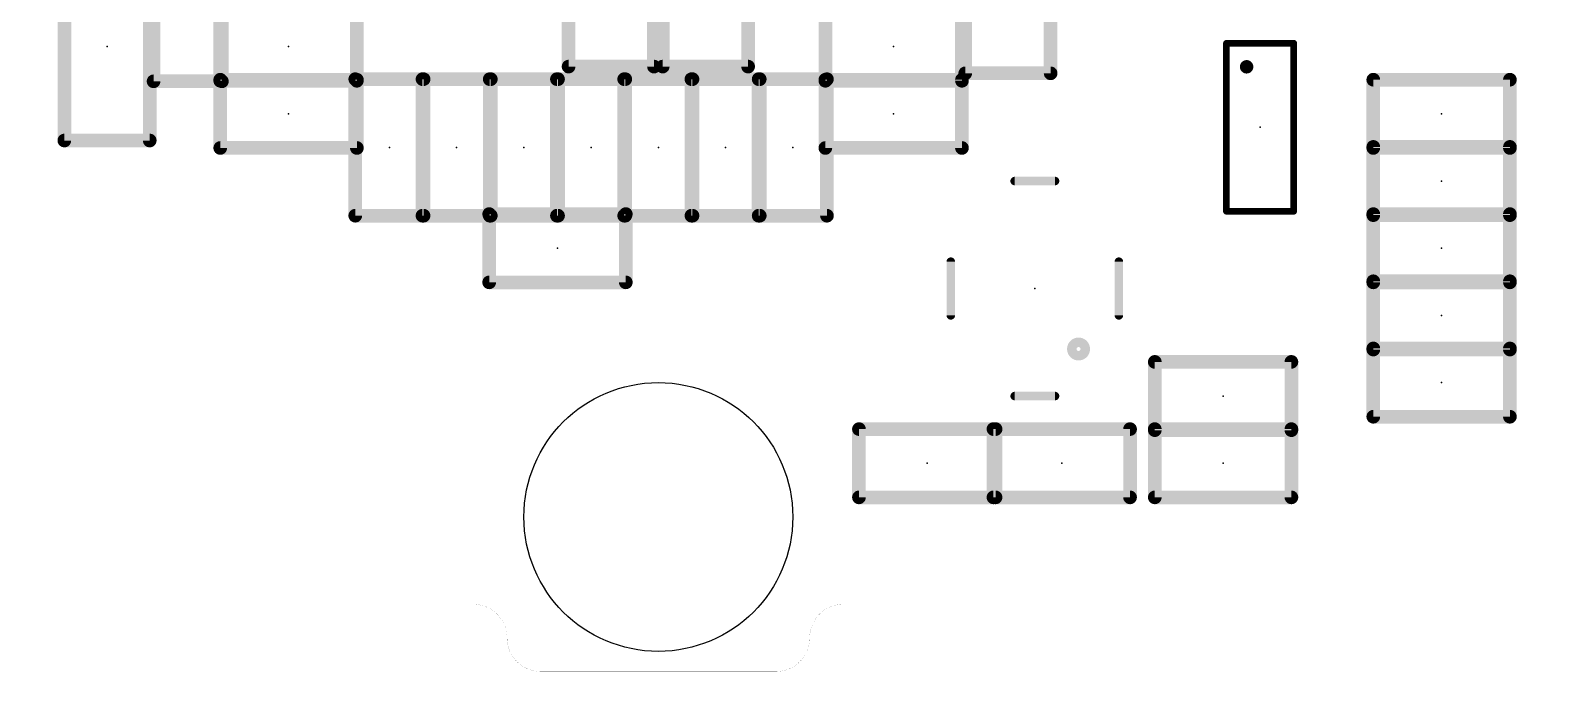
# Model space of a CAD drawing. Extents: x 0 to 169, y 0 to 191.
# Drawn here: x 132.11 to 154.76, y 159.9 to 169.44 of the extents above; entities that cross this region are included whole.
import ezdxf

# ---------------------------------------------------------------- set-up
doc = ezdxf.new("R2010")
doc.units = 0
for name, color, linetype in [('20', 7, 'CONTINUOUS'), ('21', 253, 'CONTINUOUS'), ('23', 7, 'CONTINUOUS')]:
    doc.layers.add(name, color=color, linetype=linetype)

msp = doc.modelspace()

# ---------------------------------------------------------------- linework, layer by layer
at = {"layer": '20', "const_width": 0.001}
for points in [[(138.7, 160.9), (124.7, 160.9)], [(144.2, 160.9), (162.1, 160.9)], [(139.7, 159.9), (143.2, 159.9)]]:
    msp.add_lwpolyline(points, dxfattribs=at)
at = {"layer": '20'}
for points, const_width in [([(139.2, 160.4, 0.4142), (138.7, 160.9)], 0.001), ([(138.7, 160.9002, 1), (138.7, 160.8998)], 0.0005), ([(138.7, 160.8998, 1), (138.7, 160.9002)], 0.0005), ([(144.2, 160.9, 0.4142), (143.7, 160.4)], 0.001), ([(144.2, 160.9002, 1), (144.2, 160.8998)], 0.0005), ([(144.2, 160.8998, 1), (144.2, 160.9002)], 0.0005), ([(139.2, 160.4, 0.4142), (139.7, 159.9)], 0.001), ([(139.2003, 160.4, 1), (139.1998, 160.4)], 0.0005), ([(139.1998, 160.4, 1), (139.2003, 160.4)], 0.0005), ([(143.2, 159.9, 0.4142), (143.7, 160.4)], 0.001), ([(143.7003, 160.4, 1), (143.6998, 160.4)], 0.0005), ([(143.6998, 160.4, 1), (143.7003, 160.4)], 0.0005), ([(139.7, 159.9002, 1), (139.7, 159.8998)], 0.0005), ([(139.7, 159.8998, 1), (139.7, 159.9002)], 0.0005), ([(143.2, 159.9002, 1), (143.2, 159.8998)], 0.0005), ([(143.2, 159.8998, 1), (143.2, 159.9002)], 0.0005)]:
    msp.add_lwpolyline(points, format="xyb", dxfattribs=dict(at, const_width=const_width))
msp.add_circle((141.45, 162.2), 2, dxfattribs=at)
at = {"layer": '21'}
for points, const_width in [([(140.115, 168.903), (140.115, 171.697)], 0.2032), ([(141.385, 171.697), (141.385, 168.903)], 0.2032), ([(141.515, 168.903), (141.515, 171.697)], 0.2032), ([(142.785, 171.697), (142.785, 168.903)], 0.2032), ([(146.015, 168.803), (146.015, 171.597)], 0.2032), ([(147.285, 171.597), (147.285, 168.803)], 0.2032), ([(133.942, 168.684), (133.942, 170.716)], 0.2032), ([(134.958, 170.716), (134.958, 168.684)], 0.2032), ([(132.615, 167.803), (132.615, 170.597)], 0.2032), ([(133.885, 170.597), (133.885, 167.803)], 0.2032), ([(134.934, 168.692), (134.934, 169.708)], 0.2032), ([(136.966, 169.708), (136.966, 168.692)], 0.2032), ([(143.934, 168.692), (143.934, 169.708)], 0.2032), ([(145.966, 169.708), (145.966, 168.692)], 0.2032), ([(149.9, 166.75), (149.9, 169.25)], 0.1), ([(149.9, 169.25), (150.9, 169.25)], 0.1), ([(150.9, 169.25), (150.9, 166.75)], 0.1), ([(141.385, 168.903), (140.115, 168.903)], 0.2032), ([(142.785, 168.903), (141.515, 168.903)], 0.2032), ([(134.958, 168.684), (133.942, 168.684)], 0.2032), ([(134.934, 168.708), (136.966, 168.708)], 0.2032), ([(134.934, 167.692), (134.934, 168.708)], 0.2032), ([(136.966, 168.692), (134.934, 168.692)], 0.2032), ([(136.942, 166.684), (136.942, 168.716)], 0.2032), ([(136.942, 168.716), (137.958, 168.716)], 0.2032), ([(136.966, 168.708), (136.966, 167.692)], 0.2032), ([(137.942, 166.684), (137.942, 168.716)], 0.2032), ([(137.942, 168.716), (138.958, 168.716)], 0.2032), ([(137.958, 168.716), (137.958, 166.684)], 0.2032), ([(138.942, 166.684), (138.942, 168.716)], 0.2032), ([(138.942, 168.716), (139.958, 168.716)], 0.2032), ([(138.958, 168.716), (138.958, 166.684)], 0.2032), ([(139.942, 166.684), (139.942, 168.716)], 0.2032), ([(139.942, 168.716), (140.958, 168.716)], 0.2032), ([(139.958, 168.716), (139.958, 166.684)], 0.2032), ([(140.942, 166.684), (140.942, 168.716)], 0.2032), ([(140.942, 168.716), (141.958, 168.716)], 0.2032), ([(140.958, 168.716), (140.958, 166.684)], 0.2032), ([(141.942, 166.684), (141.942, 168.716)], 0.2032), ([(141.942, 168.716), (142.958, 168.716)], 0.2032), ([(141.958, 168.716), (141.958, 166.684)], 0.2032), ([(142.942, 166.684), (142.942, 168.716)], 0.2032), ([(142.942, 168.716), (143.958, 168.716)], 0.2032), ([(142.958, 168.716), (142.958, 166.684)], 0.2032), ([(143.934, 168.708), (145.966, 168.708)], 0.2032), ([(143.934, 167.692), (143.934, 168.708)], 0.2032), ([(145.966, 168.692), (143.934, 168.692)], 0.2032), ([(143.958, 168.716), (143.958, 166.684)], 0.2032), ([(145.966, 168.708), (145.966, 167.692)], 0.2032), ([(147.285, 168.803), (146.015, 168.803)], 0.2032), ([(152.084, 167.692), (152.084, 168.708)], 0.2032), ([(152.084, 168.708), (154.116, 168.708)], 0.2032), ([(154.116, 168.708), (154.116, 167.692)], 0.2032), ([(133.885, 167.803), (132.615, 167.803)], 0.2032), ([(136.966, 167.692), (134.934, 167.692)], 0.2032), ([(145.966, 167.692), (143.934, 167.692)], 0.2032), ([(152.084, 167.708), (154.116, 167.708)], 0.2032), ([(152.084, 166.692), (152.084, 167.708)], 0.2032), ([(154.116, 167.692), (152.084, 167.692)], 0.2032), ([(154.116, 167.708), (154.116, 166.692)], 0.2032), ([(147.35, 167.2), (146.75, 167.2)], 0.127), ([(137.958, 166.684), (136.942, 166.684)], 0.2032), ([(138.958, 166.684), (137.942, 166.684)], 0.2032), ([(138.934, 165.692), (138.934, 166.708)], 0.2032), ([(138.934, 166.708), (140.966, 166.708)], 0.2032), ([(139.958, 166.684), (138.942, 166.684)], 0.2032), ([(140.958, 166.684), (139.942, 166.684)], 0.2032), ([(141.958, 166.684), (140.942, 166.684)], 0.2032), ([(140.966, 166.708), (140.966, 165.692)], 0.2032), ([(142.958, 166.684), (141.942, 166.684)], 0.2032), ([(143.958, 166.684), (142.942, 166.684)], 0.2032), ([(150.9, 166.75), (149.9, 166.75)], 0.1), ([(152.084, 165.692), (152.084, 166.708)], 0.2032), ([(152.084, 166.708), (154.116, 166.708)], 0.2032), ([(154.116, 166.692), (152.084, 166.692)], 0.2032), ([(154.116, 166.708), (154.116, 165.692)], 0.2032), ([(145.8, 166), (145.8, 165.2)], 0.127), ([(148.3, 165.2), (148.3, 166)], 0.127), ([(140.966, 165.692), (138.934, 165.692)], 0.2032), ([(152.084, 164.692), (152.084, 165.708)], 0.2032), ([(152.084, 165.708), (154.116, 165.708)], 0.2032), ([(154.116, 165.692), (152.084, 165.692)], 0.2032), ([(154.116, 165.708), (154.116, 164.692)], 0.2032), ([(152.084, 163.692), (152.084, 164.708)], 0.2032), ([(152.084, 164.708), (154.116, 164.708)], 0.2032), ([(154.116, 164.692), (152.084, 164.692)], 0.2032), ([(154.116, 164.708), (154.116, 163.692)], 0.2032), ([(148.834, 163.492), (148.834, 164.508)], 0.2032), ([(148.834, 164.508), (150.866, 164.508)], 0.2032), ([(150.866, 164.508), (150.866, 163.492)], 0.2032), ([(146.75, 164), (147.35, 164)], 0.127), ([(154.116, 163.692), (152.084, 163.692)], 0.2032), ([(144.434, 162.492), (144.434, 163.508)], 0.2032), ([(144.434, 163.508), (146.466, 163.508)], 0.2032), ([(146.434, 162.492), (146.434, 163.508)], 0.2032), ([(146.434, 163.508), (148.466, 163.508)], 0.2032), ([(146.466, 163.508), (146.466, 162.492)], 0.2032), ([(148.466, 163.508), (148.466, 162.492)], 0.2032), ([(148.834, 163.508), (150.866, 163.508)], 0.2032), ([(148.834, 162.492), (148.834, 163.508)], 0.2032), ([(150.866, 163.492), (148.834, 163.492)], 0.2032), ([(150.866, 163.508), (150.866, 162.492)], 0.2032), ([(146.466, 162.492), (144.434, 162.492)], 0.2032), ([(148.466, 162.492), (146.434, 162.492)], 0.2032), ([(150.866, 162.492), (148.834, 162.492)], 0.2032)]:
    msp.add_lwpolyline(points, dxfattribs=dict(at, const_width=const_width))
for points, const_width in [([(149.925, 169.25, 1), (149.875, 169.25)], 0.05), ([(149.9, 169.275, 1), (149.9, 169.225)], 0.05), ([(150.925, 169.25, 1), (150.875, 169.25)], 0.05), ([(150.9, 169.225, 1), (150.9, 169.275)], 0.05), ([(140.115, 168.9538, 1), (140.115, 168.8522)], 0.1016), ([(141.385, 168.8522, 1), (141.385, 168.9538)], 0.1016), ([(141.515, 168.9538, 1), (141.515, 168.8522)], 0.1016), ([(142.785, 168.8522, 1), (142.785, 168.9538)], 0.1016), ([(150.2, 168.85, 1), (150.2, 168.95, 1), (150.2, 168.85)], 0.1), ([(133.942, 168.7348, 1), (133.942, 168.6332)], 0.1016), ([(134.934, 168.7588, 1), (134.934, 168.6572)], 0.1016), ([(134.9848, 168.708, 1), (134.8832, 168.708)], 0.1016), ([(134.934, 168.7428, 1), (134.934, 168.6412)], 0.1016), ([(134.958, 168.6332, 1), (134.958, 168.7348)], 0.1016), ([(136.9928, 168.716, 1), (136.8912, 168.716)], 0.1016), ([(136.942, 168.7668, 1), (136.942, 168.6652)], 0.1016), ([(137.0168, 168.708, 1), (136.9152, 168.708)], 0.1016), ([(136.966, 168.6572, 1), (136.966, 168.7588)], 0.1016), ([(136.966, 168.6412, 1), (136.966, 168.7428)], 0.1016), ([(137.9928, 168.716, 1), (137.8912, 168.716)], 0.1016), ([(137.942, 168.7668, 1), (137.942, 168.6652)], 0.1016), ([(138.0088, 168.716, 1), (137.9072, 168.716)], 0.1016), ([(137.958, 168.6652, 1), (137.958, 168.7668)], 0.1016), ([(138.9928, 168.716, 1), (138.8912, 168.716)], 0.1016), ([(138.942, 168.7668, 1), (138.942, 168.6652)], 0.1016), ([(139.0088, 168.716, 1), (138.9072, 168.716)], 0.1016), ([(138.958, 168.6652, 1), (138.958, 168.7668)], 0.1016), ([(139.9928, 168.716, 1), (139.8912, 168.716)], 0.1016), ([(139.942, 168.7668, 1), (139.942, 168.6652)], 0.1016), ([(140.0088, 168.716, 1), (139.9072, 168.716)], 0.1016), ([(139.958, 168.6652, 1), (139.958, 168.7668)], 0.1016), ([(140.0642, 168.903, 1), (140.1658, 168.903)], 0.1016), ([(140.9928, 168.716, 1), (140.8912, 168.716)], 0.1016), ([(140.942, 168.7668, 1), (140.942, 168.6652)], 0.1016), ([(141.0088, 168.716, 1), (140.9072, 168.716)], 0.1016), ([(140.958, 168.6652, 1), (140.958, 168.7668)], 0.1016), ([(141.3342, 168.903, 1), (141.4358, 168.903)], 0.1016), ([(141.4642, 168.903, 1), (141.5658, 168.903)], 0.1016), ([(141.9928, 168.716, 1), (141.8912, 168.716)], 0.1016), ([(141.942, 168.7668, 1), (141.942, 168.6652)], 0.1016), ([(142.0088, 168.716, 1), (141.9072, 168.716)], 0.1016), ([(141.958, 168.6652, 1), (141.958, 168.7668)], 0.1016), ([(142.7342, 168.903, 1), (142.8358, 168.903)], 0.1016), ([(142.9928, 168.716, 1), (142.8912, 168.716)], 0.1016), ([(142.942, 168.7668, 1), (142.942, 168.6652)], 0.1016), ([(143.0088, 168.716, 1), (142.9072, 168.716)], 0.1016), ([(142.958, 168.6652, 1), (142.958, 168.7668)], 0.1016), ([(143.934, 168.7588, 1), (143.934, 168.6572)], 0.1016), ([(143.9848, 168.708, 1), (143.8832, 168.708)], 0.1016), ([(143.934, 168.7428, 1), (143.934, 168.6412)], 0.1016), ([(144.0088, 168.716, 1), (143.9072, 168.716)], 0.1016), ([(143.958, 168.6652, 1), (143.958, 168.7668)], 0.1016), ([(146.0168, 168.708, 1), (145.9152, 168.708)], 0.1016), ([(146.015, 168.8538, 1), (146.015, 168.7522)], 0.1016), ([(145.9642, 168.803, 1), (146.0658, 168.803)], 0.1016), ([(145.966, 168.6572, 1), (145.966, 168.7588)], 0.1016), ([(145.966, 168.6412, 1), (145.966, 168.7428)], 0.1016), ([(147.2342, 168.803, 1), (147.3358, 168.803)], 0.1016), ([(147.285, 168.7522, 1), (147.285, 168.8538)], 0.1016), ([(152.1348, 168.708, 1), (152.0332, 168.708)], 0.1016), ([(152.084, 168.7588, 1), (152.084, 168.6572)], 0.1016), ([(154.1668, 168.708, 1), (154.0652, 168.708)], 0.1016), ([(154.116, 168.6572, 1), (154.116, 168.7588)], 0.1016), ([(133.8912, 168.684, 1), (133.9928, 168.684)], 0.1016), ([(134.8832, 168.692, 1), (134.9848, 168.692)], 0.1016), ([(134.9072, 168.684, 1), (135.0088, 168.684)], 0.1016), ([(136.9152, 168.692, 1), (137.0168, 168.692)], 0.1016), ([(143.8832, 168.692, 1), (143.9848, 168.692)], 0.1016), ([(145.9152, 168.692, 1), (146.0168, 168.692)], 0.1016), ([(132.615, 167.8538, 1), (132.615, 167.7522)], 0.1016), ([(133.885, 167.7522, 1), (133.885, 167.8538)], 0.1016), ([(132.5642, 167.803, 1), (132.6658, 167.803)], 0.1016), ([(133.8342, 167.803, 1), (133.9358, 167.803)], 0.1016), ([(134.934, 167.7428, 1), (134.934, 167.6412)], 0.1016), ([(134.8832, 167.692, 1), (134.9848, 167.692)], 0.1016), ([(136.9152, 167.692, 1), (137.0168, 167.692)], 0.1016), ([(136.966, 167.6412, 1), (136.966, 167.7428)], 0.1016), ([(143.934, 167.7428, 1), (143.934, 167.6412)], 0.1016), ([(143.8832, 167.692, 1), (143.9848, 167.692)], 0.1016), ([(145.9152, 167.692, 1), (146.0168, 167.692)], 0.1016), ([(145.966, 167.6412, 1), (145.966, 167.7428)], 0.1016), ([(152.084, 167.7588, 1), (152.084, 167.6572)], 0.1016), ([(152.1348, 167.708, 1), (152.0332, 167.708)], 0.1016), ([(152.084, 167.7428, 1), (152.084, 167.6412)], 0.1016), ([(152.0332, 167.692, 1), (152.1348, 167.692)], 0.1016), ([(154.1668, 167.708, 1), (154.0652, 167.708)], 0.1016), ([(154.0652, 167.692, 1), (154.1668, 167.692)], 0.1016), ([(154.116, 167.6572, 1), (154.116, 167.7588)], 0.1016), ([(154.116, 167.6412, 1), (154.116, 167.7428)], 0.1016), ([(146.75, 167.2318, 1), (146.75, 167.1683)], 0.0635), ([(147.35, 167.1683, 1), (147.35, 167.2318)], 0.0635), ([(136.942, 166.7348, 1), (136.942, 166.6332)], 0.1016), ([(136.8912, 166.684, 1), (136.9928, 166.684)], 0.1016), ([(137.942, 166.7348, 1), (137.942, 166.6332)], 0.1016), ([(137.8912, 166.684, 1), (137.9928, 166.684)], 0.1016), ([(137.9072, 166.684, 1), (138.0088, 166.684)], 0.1016), ([(137.958, 166.6332, 1), (137.958, 166.7348)], 0.1016), ([(138.9848, 166.708, 1), (138.8832, 166.708)], 0.1016), ([(138.934, 166.7588, 1), (138.934, 166.6572)], 0.1016), ([(138.942, 166.7348, 1), (138.942, 166.6332)], 0.1016), ([(138.8912, 166.684, 1), (138.9928, 166.684)], 0.1016), ([(138.9072, 166.684, 1), (139.0088, 166.684)], 0.1016), ([(138.958, 166.6332, 1), (138.958, 166.7348)], 0.1016), ([(139.942, 166.7348, 1), (139.942, 166.6332)], 0.1016), ([(139.8912, 166.684, 1), (139.9928, 166.684)], 0.1016), ([(139.9072, 166.684, 1), (140.0088, 166.684)], 0.1016), ([(139.958, 166.6332, 1), (139.958, 166.7348)], 0.1016), ([(140.942, 166.7348, 1), (140.942, 166.6332)], 0.1016), ([(140.8912, 166.684, 1), (140.9928, 166.684)], 0.1016), ([(140.9072, 166.684, 1), (141.0088, 166.684)], 0.1016), ([(141.0168, 166.708, 1), (140.9152, 166.708)], 0.1016), ([(140.958, 166.6332, 1), (140.958, 166.7348)], 0.1016), ([(140.966, 166.6572, 1), (140.966, 166.7588)], 0.1016), ([(141.942, 166.7348, 1), (141.942, 166.6332)], 0.1016), ([(141.8912, 166.684, 1), (141.9928, 166.684)], 0.1016), ([(141.9072, 166.684, 1), (142.0088, 166.684)], 0.1016), ([(141.958, 166.6332, 1), (141.958, 166.7348)], 0.1016), ([(142.942, 166.7348, 1), (142.942, 166.6332)], 0.1016), ([(142.8912, 166.684, 1), (142.9928, 166.684)], 0.1016), ([(142.9072, 166.684, 1), (143.0088, 166.684)], 0.1016), ([(142.958, 166.6332, 1), (142.958, 166.7348)], 0.1016), ([(143.9072, 166.684, 1), (144.0088, 166.684)], 0.1016), ([(143.958, 166.6332, 1), (143.958, 166.7348)], 0.1016), ([(149.9, 166.775, 1), (149.9, 166.725)], 0.05), ([(149.875, 166.75, 1), (149.925, 166.75)], 0.05), ([(150.875, 166.75, 1), (150.925, 166.75)], 0.05), ([(150.9, 166.725, 1), (150.9, 166.775)], 0.05), ([(152.1348, 166.708, 1), (152.0332, 166.708)], 0.1016), ([(152.084, 166.7588, 1), (152.084, 166.6572)], 0.1016), ([(152.084, 166.7428, 1), (152.084, 166.6412)], 0.1016), ([(152.0332, 166.692, 1), (152.1348, 166.692)], 0.1016), ([(154.1668, 166.708, 1), (154.0652, 166.708)], 0.1016), ([(154.0652, 166.692, 1), (154.1668, 166.692)], 0.1016), ([(154.116, 166.6572, 1), (154.116, 166.7588)], 0.1016), ([(154.116, 166.6412, 1), (154.116, 166.7428)], 0.1016), ([(145.8317, 166, 1), (145.7683, 166)], 0.0635), ([(148.3317, 166, 1), (148.2683, 166)], 0.0635), ([(138.934, 165.7428, 1), (138.934, 165.6412)], 0.1016), ([(138.8832, 165.692, 1), (138.9848, 165.692)], 0.1016), ([(140.9152, 165.692, 1), (141.0168, 165.692)], 0.1016), ([(140.966, 165.6412, 1), (140.966, 165.7428)], 0.1016), ([(152.1348, 165.708, 1), (152.0332, 165.708)], 0.1016), ([(152.084, 165.7588, 1), (152.084, 165.6572)], 0.1016), ([(152.084, 165.7428, 1), (152.084, 165.6412)], 0.1016), ([(152.0332, 165.692, 1), (152.1348, 165.692)], 0.1016), ([(154.1668, 165.708, 1), (154.0652, 165.708)], 0.1016), ([(154.0652, 165.692, 1), (154.1668, 165.692)], 0.1016), ([(154.116, 165.6572, 1), (154.116, 165.7588)], 0.1016), ([(154.116, 165.6412, 1), (154.116, 165.7428)], 0.1016), ([(145.7683, 165.2, 1), (145.8317, 165.2)], 0.0635), ([(148.2683, 165.2, 1), (148.3317, 165.2)], 0.0635), ([(147.7, 164.6293, 1), (147.7, 164.7707, 1), (147.7, 164.6293)], 0.2), ([(152.1348, 164.708, 1), (152.0332, 164.708)], 0.1016), ([(152.084, 164.7588, 1), (152.084, 164.6572)], 0.1016), ([(152.084, 164.7428, 1), (152.084, 164.6412)], 0.1016), ([(152.0332, 164.692, 1), (152.1348, 164.692)], 0.1016), ([(154.1668, 164.708, 1), (154.0652, 164.708)], 0.1016), ([(154.0652, 164.692, 1), (154.1668, 164.692)], 0.1016), ([(154.116, 164.6572, 1), (154.116, 164.7588)], 0.1016), ([(154.116, 164.6412, 1), (154.116, 164.7428)], 0.1016), ([(148.8848, 164.508, 1), (148.7832, 164.508)], 0.1016), ([(148.834, 164.5588, 1), (148.834, 164.4572)], 0.1016), ([(150.9168, 164.508, 1), (150.8152, 164.508)], 0.1016), ([(150.866, 164.4572, 1), (150.866, 164.5588)], 0.1016), ([(146.75, 164.0317, 1), (146.75, 163.9683)], 0.0635), ([(147.35, 163.9683, 1), (147.35, 164.0317)], 0.0635), ([(152.084, 163.7428, 1), (152.084, 163.6412)], 0.1016), ([(154.116, 163.6412, 1), (154.116, 163.7428)], 0.1016), ([(144.4848, 163.508, 1), (144.3832, 163.508)], 0.1016), ([(144.434, 163.5588, 1), (144.434, 163.4572)], 0.1016), ([(146.4848, 163.508, 1), (146.3832, 163.508)], 0.1016), ([(146.434, 163.5588, 1), (146.434, 163.4572)], 0.1016), ([(146.5168, 163.508, 1), (146.4152, 163.508)], 0.1016), ([(146.466, 163.4572, 1), (146.466, 163.5588)], 0.1016), ([(148.5168, 163.508, 1), (148.4152, 163.508)], 0.1016), ([(148.466, 163.4572, 1), (148.466, 163.5588)], 0.1016), ([(148.834, 163.5588, 1), (148.834, 163.4572)], 0.1016), ([(148.8848, 163.508, 1), (148.7832, 163.508)], 0.1016), ([(148.834, 163.5428, 1), (148.834, 163.4412)], 0.1016), ([(150.9168, 163.508, 1), (150.8152, 163.508)], 0.1016), ([(150.866, 163.4572, 1), (150.866, 163.5588)], 0.1016), ([(150.866, 163.4412, 1), (150.866, 163.5428)], 0.1016), ([(152.0332, 163.692, 1), (152.1348, 163.692)], 0.1016), ([(154.0652, 163.692, 1), (154.1668, 163.692)], 0.1016), ([(148.7832, 163.492, 1), (148.8848, 163.492)], 0.1016), ([(150.8152, 163.492, 1), (150.9168, 163.492)], 0.1016), ([(144.434, 162.5428, 1), (144.434, 162.4412)], 0.1016), ([(144.3832, 162.492, 1), (144.4848, 162.492)], 0.1016), ([(146.434, 162.5428, 1), (146.434, 162.4412)], 0.1016), ([(146.3832, 162.492, 1), (146.4848, 162.492)], 0.1016), ([(146.4152, 162.492, 1), (146.5168, 162.492)], 0.1016), ([(146.466, 162.4412, 1), (146.466, 162.5428)], 0.1016), ([(148.4152, 162.492, 1), (148.5168, 162.492)], 0.1016), ([(148.466, 162.4412, 1), (148.466, 162.5428)], 0.1016), ([(148.834, 162.5428, 1), (148.834, 162.4412)], 0.1016), ([(148.7832, 162.492, 1), (148.8848, 162.492)], 0.1016), ([(150.8152, 162.492, 1), (150.9168, 162.492)], 0.1016), ([(150.866, 162.4412, 1), (150.866, 162.5428)], 0.1016)]:
    msp.add_lwpolyline(points, format="xyb", dxfattribs=dict(at, const_width=const_width))
at = {"layer": '23'}
for p in [(133.25, 169.2), (135.95, 169.2), (144.95, 169.2), (135.95, 168.2), (144.95, 168.2), (153.1, 168.2), (150.4, 168), (137.45, 167.7), (138.45, 167.7), (139.45, 167.7), (140.45, 167.7), (141.45, 167.7), (142.45, 167.7), (143.45, 167.7), (153.1, 167.2), (139.95, 166.2), (153.1, 166.2), (147.05, 165.6), (153.1, 165.2), (153.1, 164.2), (149.85, 164), (145.45, 163), (147.45, 163), (149.85, 163)]:
    msp.add_point(p, dxfattribs=at)

doc.saveas('drawing.dxf')
